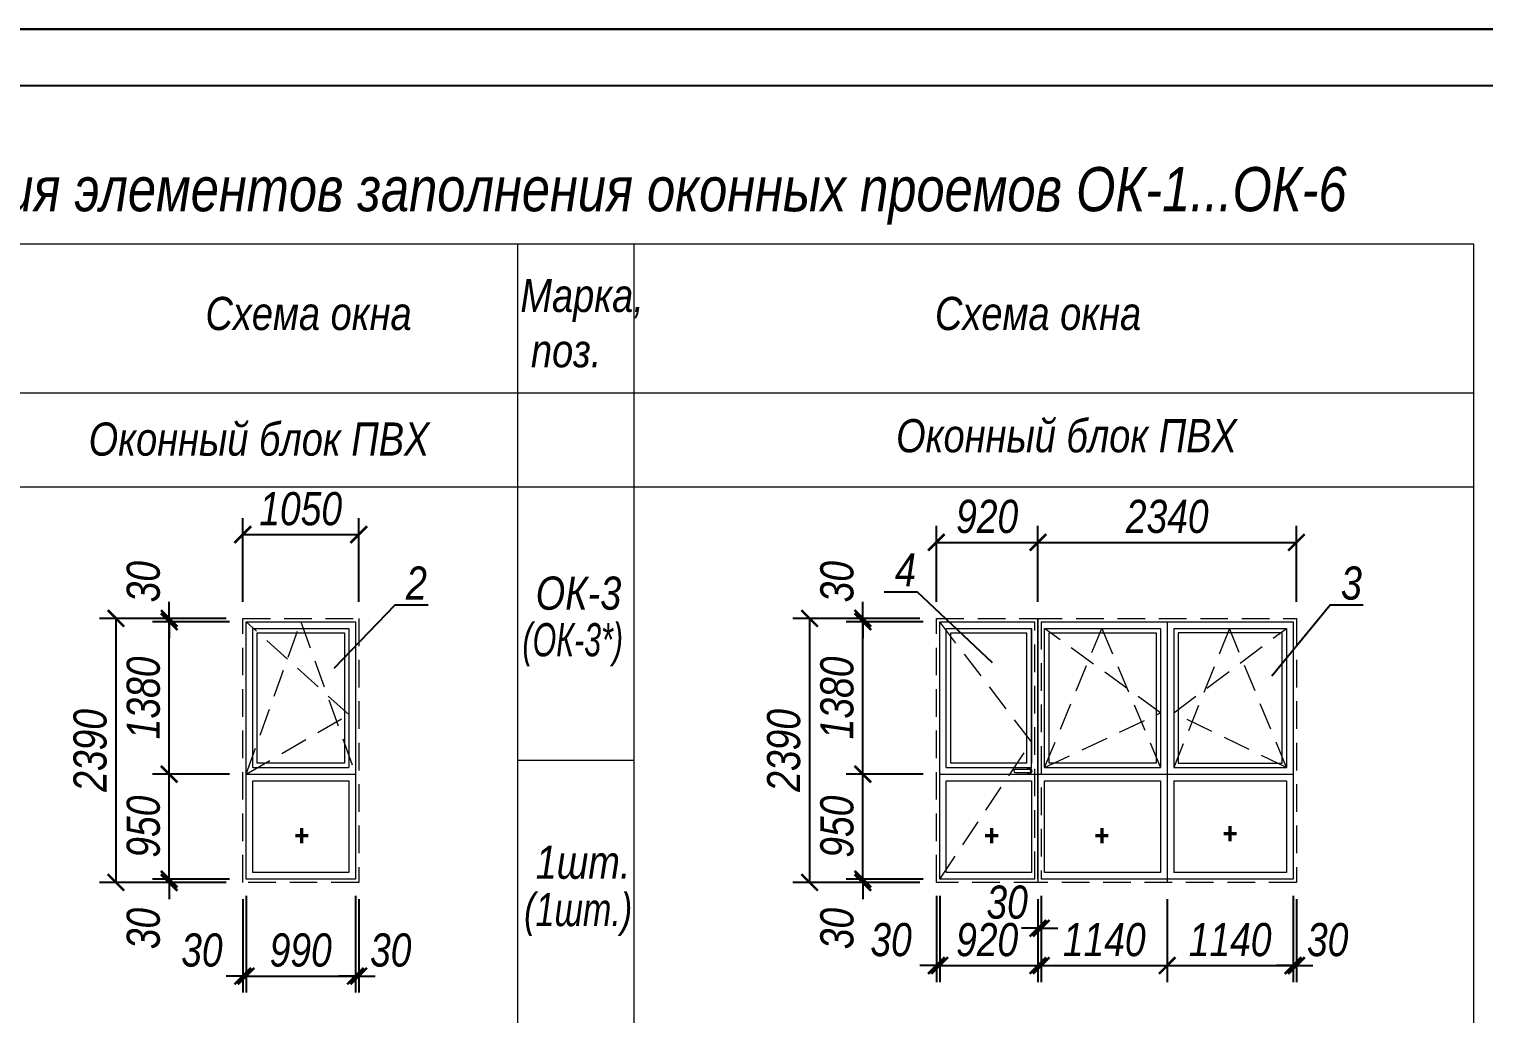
# Model space of a CAD drawing. Header units: millimetres. Extents: x 1582001 to 3303937, y 226471 to 491235.
# Drawn here: x 1675737 to 1688909, y 371443 to 380355 of the extents above; entities that cross this region are included whole.
import ezdxf

# ---------------------------------------------------------------- set-up
doc = ezdxf.new("R2010")
doc.units = ezdxf.units.MM
doc.linetypes.add('DASHED', pattern=[0.75, 0.5, -0.25])
doc.layers.get('Defpoints').update_dxf_attribs({"color": 255, "lineweight": 30})
for name, color, linetype, lineweight in [('Интерьер- Перегородка_Ном_пера__1', 7, 'Continuous', 13), ('Текст-пояснений', 135, 'Continuous', 15), ('тонко', 200, 'Continuous', 13), ('Штриховки', 251, 'Continuous', 20)]:
    doc.layers.add(name, color=color, linetype=linetype, lineweight=lineweight)
doc.layers.add('Формуляр', color=138, linetype='Continuous')
doc.styles.add('Arch-Dim', font='ARIALNI.TTF', dxfattribs={"width": 0.98, "height": 300})
doc.styles.add('STYLE1', font='ARIALNI.TTF', dxfattribs={"height": 300})
doc.dimstyles.new('Aec-Arch-M-100', dxfattribs={"dimscale": 100, "dimtxt": 2.5, "dimasz": 1.5, "dimexe": 1.5, "dimexo": 1.5, "dimgap": 0.8, "dimtad": 1, "dimdec": 0, "dimzin": 3, "dimdsep": 46, "dimtxsty": 'Arch-Dim', "dimblk": 'ARCHTICK', "dimcen": 2.5, "dimazin": 2, "dimtfac": 0.75, "dimtdec": 0, "dimtix": 1, "dimtmove": 1, "dimatfit": 2, "dimfxl": 0, "dimtolj": 1, "dimtzin": 0, "dimarcsym": 0})

# ---------------------------------------------------------------- blocks, each defined once
blk = doc.blocks.new('_ArchTick')
at = {"color": 0, "linetype": 'ByBlock', "const_width": 0.15}
blk.add_lwpolyline([(-0.5, -0.5), (0.5, 0.5)], dxfattribs=at)
blk = doc.blocks.new('*D713')
at = {"color": 0, "lineweight": -2, "ltscale": 2, "transparency": 16777216}
for p, q in [((1677671, 375172), (1677671, 375930)), ((1678721, 375172), (1678721, 375930)), ((1677671, 375780), (1678721, 375780))]:
    blk.add_line(p, q, dxfattribs=at)
at = {"layer": 'Defpoints', "color": 0, "lineweight": -3, "ltscale": 2, "transparency": 16777216}
for p in [(1678721, 375780), (1677671, 375022), (1678721, 375022)]:
    blk.add_point(p, dxfattribs=at)
at = {"color": 0, "lineweight": -2, "ltscale": 2, "transparency": 16777216, "xscale": 150, "yscale": 150, "zscale": 150, "rotation": 180}
blk.add_blockref('_ArchTick', (1677671, 375780), dxfattribs=at)
at = {"color": 0, "lineweight": -2, "ltscale": 2, "transparency": 16777216, "xscale": 150, "yscale": 150, "zscale": 150}
blk.add_blockref('_ArchTick', (1678721, 375780), dxfattribs=at)
at = {"color": 0, "ltscale": 2, "transparency": 16777216, "insert": (1678196, 376013), "char_height": 300, "attachment_point": 5, "style": 'Arch-Dim'}
blk.add_mtext('\\A1;1050', dxfattribs=at)
blk = doc.blocks.new('*D714')
at = {"color": 0, "lineweight": -2, "ltscale": 2, "transparency": 16777216}
for p, q in [((1677521, 375022), (1676373, 375022)), ((1676523, 375022), (1676523, 372632)), ((1677521, 372632), (1676373, 372632))]:
    blk.add_line(p, q, dxfattribs=at)
at = {"layer": 'Defpoints', "color": 0, "lineweight": -3, "ltscale": 2, "transparency": 16777216}
for p in [(1677671, 375022), (1676523, 372632), (1677671, 372632)]:
    blk.add_point(p, dxfattribs=at)
at = {"color": 0, "lineweight": -2, "ltscale": 2, "transparency": 16777216, "xscale": 150, "yscale": 150, "zscale": 150}
for p, rotation in [((1676523, 375022), 90), ((1676523, 372632), 270)]:
    blk.add_blockref('_ArchTick', p, dxfattribs=dict(at, rotation=rotation))
at = {"color": 0, "ltscale": 2, "transparency": 16777216, "insert": (1676290, 373827), "char_height": 300, "attachment_point": 5, "rotation": 90, "style": 'Arch-Dim'}
blk.add_mtext('\\A1;2390', dxfattribs=at)
blk = doc.blocks.new('*D731')
at = {"color": 0, "lineweight": -2, "ltscale": 2, "transparency": 16777216}
for p, q in [((1677005, 372662), (1677005, 372812)), ((1677551, 372662), (1676855, 372662)), ((1677005, 372632), (1677005, 372662)), ((1677521, 372632), (1676855, 372632)), ((1677005, 372632), (1677005, 372482))]:
    blk.add_line(p, q, dxfattribs=at)
at = {"layer": 'Defpoints', "color": 0, "lineweight": -3, "ltscale": 2, "transparency": 16777216}
for p in [(1677005, 372662), (1677701, 372662), (1677671, 372632)]:
    blk.add_point(p, dxfattribs=at)
at = {"color": 0, "lineweight": -2, "ltscale": 2, "transparency": 16777216, "xscale": 150, "yscale": 150, "zscale": 150}
for p, rotation in [((1677005, 372662), 270), ((1677005, 372632), 90)]:
    blk.add_blockref('_ArchTick', p, dxfattribs=dict(at, rotation=rotation))
at = {"color": 0, "ltscale": 2, "transparency": 16777216, "insert": (1676772, 372215), "char_height": 300, "attachment_point": 5, "rotation": 90, "style": 'Arch-Dim'}
blk.add_mtext('\\A1;30', dxfattribs=at)
blk = doc.blocks.new('*D732')
at = {"color": 0, "lineweight": -2, "ltscale": 2, "transparency": 16777216}
for p, q in [((1677551, 373612), (1676855, 373612)), ((1677005, 372662), (1677005, 373612)), ((1677551, 372662), (1676855, 372662))]:
    blk.add_line(p, q, dxfattribs=at)
at = {"layer": 'Defpoints', "color": 0, "lineweight": -3, "ltscale": 2, "transparency": 16777216}
for p in [(1677005, 373612), (1677701, 373612), (1677701, 372662)]:
    blk.add_point(p, dxfattribs=at)
at = {"color": 0, "lineweight": -2, "ltscale": 2, "transparency": 16777216, "xscale": 150, "yscale": 150, "zscale": 150}
for p, rotation in [((1677005, 373612), 90), ((1677005, 372662), 270)]:
    blk.add_blockref('_ArchTick', p, dxfattribs=dict(at, rotation=rotation))
at = {"color": 0, "ltscale": 2, "transparency": 16777216, "insert": (1676772, 373137), "char_height": 300, "attachment_point": 5, "rotation": 90, "style": 'Arch-Dim'}
blk.add_mtext('\\A1;950', dxfattribs=at)
blk = doc.blocks.new('*D733')
at = {"color": 0, "lineweight": -2, "ltscale": 2, "transparency": 16777216}
for p, q in [((1677551, 374992), (1676855, 374992)), ((1677005, 373612), (1677005, 374992)), ((1677551, 373612), (1676855, 373612))]:
    blk.add_line(p, q, dxfattribs=at)
at = {"layer": 'Defpoints', "color": 0, "lineweight": -3, "ltscale": 2, "transparency": 16777216}
for p in [(1677005, 374992), (1677701, 374992), (1677701, 373612)]:
    blk.add_point(p, dxfattribs=at)
at = {"color": 0, "lineweight": -2, "ltscale": 2, "transparency": 16777216, "xscale": 150, "yscale": 150, "zscale": 150}
for p, rotation in [((1677005, 374992), 90), ((1677005, 373612), 270)]:
    blk.add_blockref('_ArchTick', p, dxfattribs=dict(at, rotation=rotation))
at = {"color": 0, "ltscale": 2, "transparency": 16777216, "insert": (1676772, 374302), "char_height": 300, "attachment_point": 5, "rotation": 90, "style": 'Arch-Dim'}
blk.add_mtext('\\A1;1380', dxfattribs=at)
blk = doc.blocks.new('*D734')
at = {"color": 0, "lineweight": -2, "ltscale": 2, "transparency": 16777216}
for p, q in [((1677005, 375022), (1677005, 375172)), ((1677521, 375022), (1676855, 375022)), ((1677005, 374992), (1677005, 375022)), ((1677551, 374992), (1676855, 374992)), ((1677005, 374992), (1677005, 374842))]:
    blk.add_line(p, q, dxfattribs=at)
at = {"layer": 'Defpoints', "color": 0, "lineweight": -3, "ltscale": 2, "transparency": 16777216}
for p in [(1677005, 375022), (1677671, 375022), (1677701, 374992)]:
    blk.add_point(p, dxfattribs=at)
at = {"color": 0, "lineweight": -2, "ltscale": 2, "transparency": 16777216, "xscale": 150, "yscale": 150, "zscale": 150}
for p, rotation in [((1677005, 375022), 270), ((1677005, 374992), 90)]:
    blk.add_blockref('_ArchTick', p, dxfattribs=dict(at, rotation=rotation))
at = {"color": 0, "ltscale": 2, "transparency": 16777216, "insert": (1676772, 375354), "char_height": 300, "attachment_point": 5, "rotation": 90, "style": 'Arch-Dim'}
blk.add_mtext('\\A1;30', dxfattribs=at)
blk = doc.blocks.new('*D735')
at = {"color": 0, "lineweight": -2, "ltscale": 2, "transparency": 16777216}
for p, q in [((1677701, 372512), (1677701, 371635)), ((1677671, 372482), (1677671, 371635)), ((1677671, 371785), (1677521, 371785)), ((1677671, 371785), (1677701, 371785)), ((1677701, 371785), (1677851, 371785))]:
    blk.add_line(p, q, dxfattribs=at)
at = {"layer": 'Defpoints', "color": 0, "lineweight": -3, "ltscale": 2, "transparency": 16777216}
for p in [(1677701, 372662), (1677671, 372632), (1677701, 371785)]:
    blk.add_point(p, dxfattribs=at)
at = {"color": 0, "lineweight": -2, "ltscale": 2, "transparency": 16777216, "xscale": 150, "yscale": 150, "zscale": 150}
blk.add_blockref('_ArchTick', (1677671, 371785), dxfattribs=at)
at = {"color": 0, "lineweight": -2, "ltscale": 2, "transparency": 16777216, "xscale": 150, "yscale": 150, "zscale": 150, "rotation": 180}
blk.add_blockref('_ArchTick', (1677701, 371785), dxfattribs=at)
at = {"color": 0, "ltscale": 2, "transparency": 16777216, "insert": (1677301, 372019), "char_height": 300, "attachment_point": 5, "style": 'Arch-Dim'}
blk.add_mtext('\\A1;30', dxfattribs=at)
blk = doc.blocks.new('*D736')
at = {"color": 0, "lineweight": -2, "ltscale": 2, "transparency": 16777216}
for p, q in [((1677701, 372512), (1677701, 371635)), ((1678691, 372512), (1678691, 371635)), ((1677701, 371785), (1678691, 371785))]:
    blk.add_line(p, q, dxfattribs=at)
at = {"layer": 'Defpoints', "color": 0, "lineweight": -3, "ltscale": 2, "transparency": 16777216}
for p in [(1677701, 372662), (1678691, 372662), (1678691, 371785)]:
    blk.add_point(p, dxfattribs=at)
at = {"color": 0, "lineweight": -2, "ltscale": 2, "transparency": 16777216, "xscale": 150, "yscale": 150, "zscale": 150, "rotation": 180}
blk.add_blockref('_ArchTick', (1677701, 371785), dxfattribs=at)
at = {"color": 0, "lineweight": -2, "ltscale": 2, "transparency": 16777216, "xscale": 150, "yscale": 150, "zscale": 150}
blk.add_blockref('_ArchTick', (1678691, 371785), dxfattribs=at)
at = {"color": 0, "ltscale": 2, "transparency": 16777216, "insert": (1678196, 372019), "char_height": 300, "attachment_point": 5, "style": 'Arch-Dim'}
blk.add_mtext('\\A1;990', dxfattribs=at)
blk = doc.blocks.new('*D737')
at = {"color": 0, "lineweight": -2, "ltscale": 2, "transparency": 16777216}
for p, q in [((1678691, 372512), (1678691, 371635)), ((1678721, 372482), (1678721, 371635)), ((1678691, 371785), (1678541, 371785)), ((1678691, 371785), (1678721, 371785)), ((1678721, 371785), (1678871, 371785))]:
    blk.add_line(p, q, dxfattribs=at)
at = {"layer": 'Defpoints', "color": 0, "lineweight": -3, "ltscale": 2, "transparency": 16777216}
for p in [(1678691, 372662), (1678721, 372632), (1678721, 371785)]:
    blk.add_point(p, dxfattribs=at)
at = {"color": 0, "lineweight": -2, "ltscale": 2, "transparency": 16777216, "xscale": 150, "yscale": 150, "zscale": 150}
blk.add_blockref('_ArchTick', (1678691, 371785), dxfattribs=at)
at = {"color": 0, "lineweight": -2, "ltscale": 2, "transparency": 16777216, "xscale": 150, "yscale": 150, "zscale": 150, "rotation": 180}
blk.add_blockref('_ArchTick', (1678721, 371785), dxfattribs=at)
at = {"color": 0, "ltscale": 2, "transparency": 16777216, "insert": (1679011, 372019), "char_height": 300, "attachment_point": 5, "style": 'Arch-Dim'}
blk.add_mtext('\\A1;30', dxfattribs=at)
blk = doc.blocks.new('*D775')
at = {"color": 0, "lineweight": -2, "ltscale": 2, "transparency": 16777216}
for p, q in [((1684871, 375172), (1684871, 375860)), ((1687211, 375172), (1687211, 375860)), ((1684871, 375710), (1687211, 375710))]:
    blk.add_line(p, q, dxfattribs=at)
at = {"layer": 'Defpoints', "color": 0, "lineweight": -3, "ltscale": 2, "transparency": 16777216}
for p in [(1687211, 375710), (1684871, 375022), (1687211, 375022)]:
    blk.add_point(p, dxfattribs=at)
at = {"color": 0, "lineweight": -2, "ltscale": 2, "transparency": 16777216, "xscale": 150, "yscale": 150, "zscale": 150, "rotation": 180}
blk.add_blockref('_ArchTick', (1684871, 375710), dxfattribs=at)
at = {"color": 0, "lineweight": -2, "ltscale": 2, "transparency": 16777216, "xscale": 150, "yscale": 150, "zscale": 150}
blk.add_blockref('_ArchTick', (1687211, 375710), dxfattribs=at)
at = {"color": 0, "ltscale": 2, "transparency": 16777216, "insert": (1686041, 375943), "char_height": 300, "attachment_point": 5, "style": 'Arch-Dim'}
blk.add_mtext('\\A1;2340', dxfattribs=at)
blk = doc.blocks.new('*D776')
at = {"color": 0, "lineweight": -2, "ltscale": 2, "transparency": 16777216}
for p, q in [((1684901, 372512), (1684901, 372068)), ((1684871, 372482), (1684871, 372068)), ((1684871, 372218), (1684721, 372218)), ((1684871, 372218), (1684901, 372218)), ((1684901, 372218), (1685051, 372218))]:
    blk.add_line(p, q, dxfattribs=at)
at = {"layer": 'Defpoints', "color": 0, "lineweight": -3, "ltscale": 2, "transparency": 16777216}
for p in [(1684901, 372662), (1684871, 372632), (1684901, 372218)]:
    blk.add_point(p, dxfattribs=at)
at = {"color": 0, "lineweight": -2, "ltscale": 2, "transparency": 16777216, "xscale": 150, "yscale": 150, "zscale": 150}
blk.add_blockref('_ArchTick', (1684871, 372218), dxfattribs=at)
at = {"color": 0, "lineweight": -2, "ltscale": 2, "transparency": 16777216, "xscale": 150, "yscale": 150, "zscale": 150, "rotation": 180}
blk.add_blockref('_ArchTick', (1684901, 372218), dxfattribs=at)
at = {"color": 0, "ltscale": 2, "transparency": 16777216, "insert": (1684592, 372452), "char_height": 300, "attachment_point": 5, "style": 'Arch-Dim'}
blk.add_mtext('\\A1;30', dxfattribs=at)
blk = doc.blocks.new('*D777')
at = {"color": 0, "lineweight": -2, "ltscale": 2, "transparency": 16777216}
for p, q in [((1684901, 372512), (1684901, 371730)), ((1686041, 372482), (1686041, 371730)), ((1684901, 371880), (1686041, 371880))]:
    blk.add_line(p, q, dxfattribs=at)
at = {"layer": 'Defpoints', "color": 0, "lineweight": -3, "ltscale": 2, "transparency": 16777216}
for p in [(1684901, 372662), (1686041, 372632), (1686041, 371880)]:
    blk.add_point(p, dxfattribs=at)
at = {"color": 0, "lineweight": -2, "ltscale": 2, "transparency": 16777216, "xscale": 150, "yscale": 150, "zscale": 150, "rotation": 180}
blk.add_blockref('_ArchTick', (1684901, 371880), dxfattribs=at)
at = {"color": 0, "lineweight": -2, "ltscale": 2, "transparency": 16777216, "xscale": 150, "yscale": 150, "zscale": 150}
blk.add_blockref('_ArchTick', (1686041, 371880), dxfattribs=at)
at = {"color": 0, "ltscale": 2, "transparency": 16777216, "insert": (1685471, 372113), "char_height": 300, "attachment_point": 5, "style": 'Arch-Dim'}
blk.add_mtext('\\A1;1140', dxfattribs=at)
blk = doc.blocks.new('*D778')
at = {"color": 0, "lineweight": -2, "ltscale": 2, "transparency": 16777216}
for p, q in [((1687181, 372512), (1687181, 371730)), ((1686041, 372482), (1686041, 371730)), ((1686041, 371880), (1687181, 371880))]:
    blk.add_line(p, q, dxfattribs=at)
at = {"layer": 'Defpoints', "color": 0, "lineweight": -3, "ltscale": 2, "transparency": 16777216}
for p in [(1687181, 372662), (1686041, 372632), (1687181, 371880)]:
    blk.add_point(p, dxfattribs=at)
at = {"color": 0, "lineweight": -2, "ltscale": 2, "transparency": 16777216, "xscale": 150, "yscale": 150, "zscale": 150, "rotation": 180}
blk.add_blockref('_ArchTick', (1686041, 371880), dxfattribs=at)
at = {"color": 0, "lineweight": -2, "ltscale": 2, "transparency": 16777216, "xscale": 150, "yscale": 150, "zscale": 150}
blk.add_blockref('_ArchTick', (1687181, 371880), dxfattribs=at)
at = {"color": 0, "ltscale": 2, "transparency": 16777216, "insert": (1686611, 372113), "char_height": 300, "attachment_point": 5, "style": 'Arch-Dim'}
blk.add_mtext('\\A1;1140', dxfattribs=at)
blk = doc.blocks.new('*D779')
at = {"color": 0, "lineweight": -2, "ltscale": 2, "transparency": 16777216}
for p, q in [((1687181, 372512), (1687181, 371730)), ((1687211, 372482), (1687211, 371730)), ((1687181, 371880), (1687031, 371880)), ((1687181, 371880), (1687211, 371880)), ((1687211, 371880), (1687361, 371880))]:
    blk.add_line(p, q, dxfattribs=at)
at = {"layer": 'Defpoints', "color": 0, "lineweight": -3, "ltscale": 2, "transparency": 16777216}
for p in [(1687181, 372662), (1687211, 372632), (1687211, 371880)]:
    blk.add_point(p, dxfattribs=at)
at = {"color": 0, "lineweight": -2, "ltscale": 2, "transparency": 16777216, "xscale": 150, "yscale": 150, "zscale": 150}
blk.add_blockref('_ArchTick', (1687181, 371880), dxfattribs=at)
at = {"color": 0, "lineweight": -2, "ltscale": 2, "transparency": 16777216, "xscale": 150, "yscale": 150, "zscale": 150, "rotation": 180}
blk.add_blockref('_ArchTick', (1687211, 371880), dxfattribs=at)
at = {"color": 0, "ltscale": 2, "transparency": 16777216, "insert": (1687494, 372113), "char_height": 300, "attachment_point": 5, "style": 'Arch-Dim'}
blk.add_mtext('\\A1;30', dxfattribs=at)
blk = doc.blocks.new('*D780')
at = {"color": 0, "lineweight": -2, "ltscale": 2, "transparency": 16777216}
for p, q in [((1683951, 375172), (1683951, 375860)), ((1684871, 375172), (1684871, 375860)), ((1683951, 375710), (1684871, 375710))]:
    blk.add_line(p, q, dxfattribs=at)
at = {"layer": 'Defpoints', "color": 0, "lineweight": -3, "ltscale": 2, "transparency": 16777216}
for p in [(1684871, 375710), (1683951, 375022), (1684871, 375022)]:
    blk.add_point(p, dxfattribs=at)
at = {"color": 0, "lineweight": -2, "ltscale": 2, "transparency": 16777216, "xscale": 150, "yscale": 150, "zscale": 150, "rotation": 180}
blk.add_blockref('_ArchTick', (1683951, 375710), dxfattribs=at)
at = {"color": 0, "lineweight": -2, "ltscale": 2, "transparency": 16777216, "xscale": 150, "yscale": 150, "zscale": 150}
blk.add_blockref('_ArchTick', (1684871, 375710), dxfattribs=at)
at = {"color": 0, "ltscale": 2, "transparency": 16777216, "insert": (1684411, 375943), "char_height": 300, "attachment_point": 5, "style": 'Arch-Dim'}
blk.add_mtext('\\A1;920', dxfattribs=at)
blk = doc.blocks.new('*D781')
at = {"color": 0, "lineweight": -2, "ltscale": 2, "transparency": 16777216}
for p, q in [((1683801, 375022), (1682653, 375022)), ((1682803, 375022), (1682803, 372632)), ((1683801, 372632), (1682653, 372632))]:
    blk.add_line(p, q, dxfattribs=at)
at = {"layer": 'Defpoints', "color": 0, "lineweight": -3, "ltscale": 2, "transparency": 16777216}
for p in [(1683951, 375022), (1682803, 372632), (1683951, 372632)]:
    blk.add_point(p, dxfattribs=at)
at = {"color": 0, "lineweight": -2, "ltscale": 2, "transparency": 16777216, "xscale": 150, "yscale": 150, "zscale": 150}
for p, rotation in [((1682803, 375022), 90), ((1682803, 372632), 270)]:
    blk.add_blockref('_ArchTick', p, dxfattribs=dict(at, rotation=rotation))
at = {"color": 0, "ltscale": 2, "transparency": 16777216, "insert": (1682570, 373827), "char_height": 300, "attachment_point": 5, "rotation": 90, "style": 'Arch-Dim'}
blk.add_mtext('\\A1;2390', dxfattribs=at)
blk = doc.blocks.new('*D782')
at = {"color": 0, "lineweight": -2, "ltscale": 2, "transparency": 16777216}
for p, q in [((1683285, 372662), (1683285, 372812)), ((1683831, 372662), (1683135, 372662)), ((1683285, 372632), (1683285, 372662)), ((1683801, 372632), (1683135, 372632)), ((1683285, 372632), (1683285, 372482))]:
    blk.add_line(p, q, dxfattribs=at)
at = {"layer": 'Defpoints', "color": 0, "lineweight": -3, "ltscale": 2, "transparency": 16777216}
for p in [(1683285, 372662), (1683981, 372662), (1683951, 372632)]:
    blk.add_point(p, dxfattribs=at)
at = {"color": 0, "lineweight": -2, "ltscale": 2, "transparency": 16777216, "xscale": 150, "yscale": 150, "zscale": 150}
for p, rotation in [((1683285, 372662), 270), ((1683285, 372632), 90)]:
    blk.add_blockref('_ArchTick', p, dxfattribs=dict(at, rotation=rotation))
at = {"color": 0, "ltscale": 2, "transparency": 16777216, "insert": (1683052, 372215), "char_height": 300, "attachment_point": 5, "rotation": 90, "style": 'Arch-Dim'}
blk.add_mtext('\\A1;30', dxfattribs=at)
blk = doc.blocks.new('*D783')
at = {"color": 0, "lineweight": -2, "ltscale": 2, "transparency": 16777216}
for p, q in [((1683831, 373612), (1683135, 373612)), ((1683285, 372662), (1683285, 373612)), ((1683831, 372662), (1683135, 372662))]:
    blk.add_line(p, q, dxfattribs=at)
at = {"layer": 'Defpoints', "color": 0, "lineweight": -3, "ltscale": 2, "transparency": 16777216}
for p in [(1683285, 373612), (1683981, 373612), (1683981, 372662)]:
    blk.add_point(p, dxfattribs=at)
at = {"color": 0, "lineweight": -2, "ltscale": 2, "transparency": 16777216, "xscale": 150, "yscale": 150, "zscale": 150}
for p, rotation in [((1683285, 373612), 90), ((1683285, 372662), 270)]:
    blk.add_blockref('_ArchTick', p, dxfattribs=dict(at, rotation=rotation))
at = {"color": 0, "ltscale": 2, "transparency": 16777216, "insert": (1683052, 373137), "char_height": 300, "attachment_point": 5, "rotation": 90, "style": 'Arch-Dim'}
blk.add_mtext('\\A1;950', dxfattribs=at)
blk = doc.blocks.new('*D784')
at = {"color": 0, "lineweight": -2, "ltscale": 2, "transparency": 16777216}
for p, q in [((1683831, 374992), (1683135, 374992)), ((1683285, 373612), (1683285, 374992)), ((1683831, 373612), (1683135, 373612))]:
    blk.add_line(p, q, dxfattribs=at)
at = {"layer": 'Defpoints', "color": 0, "lineweight": -3, "ltscale": 2, "transparency": 16777216}
for p in [(1683285, 374992), (1683981, 374992), (1683981, 373612)]:
    blk.add_point(p, dxfattribs=at)
at = {"color": 0, "lineweight": -2, "ltscale": 2, "transparency": 16777216, "xscale": 150, "yscale": 150, "zscale": 150}
for p, rotation in [((1683285, 374992), 90), ((1683285, 373612), 270)]:
    blk.add_blockref('_ArchTick', p, dxfattribs=dict(at, rotation=rotation))
at = {"color": 0, "ltscale": 2, "transparency": 16777216, "insert": (1683052, 374302), "char_height": 300, "attachment_point": 5, "rotation": 90, "style": 'Arch-Dim'}
blk.add_mtext('\\A1;1380', dxfattribs=at)
blk = doc.blocks.new('*D785')
at = {"color": 0, "lineweight": -2, "ltscale": 2, "transparency": 16777216}
for p, q in [((1683285, 375022), (1683285, 375172)), ((1683801, 375022), (1683135, 375022)), ((1683285, 374992), (1683285, 375022)), ((1683831, 374992), (1683135, 374992)), ((1683285, 374992), (1683285, 374842))]:
    blk.add_line(p, q, dxfattribs=at)
at = {"layer": 'Defpoints', "color": 0, "lineweight": -3, "ltscale": 2, "transparency": 16777216}
for p in [(1683285, 375022), (1683951, 375022), (1683981, 374992)]:
    blk.add_point(p, dxfattribs=at)
at = {"color": 0, "lineweight": -2, "ltscale": 2, "transparency": 16777216, "xscale": 150, "yscale": 150, "zscale": 150}
for p, rotation in [((1683285, 375022), 270), ((1683285, 374992), 90)]:
    blk.add_blockref('_ArchTick', p, dxfattribs=dict(at, rotation=rotation))
at = {"color": 0, "ltscale": 2, "transparency": 16777216, "insert": (1683052, 375354), "char_height": 300, "attachment_point": 5, "rotation": 90, "style": 'Arch-Dim'}
blk.add_mtext('\\A1;30', dxfattribs=at)
blk = doc.blocks.new('*D786')
at = {"color": 0, "lineweight": -2, "ltscale": 2, "transparency": 16777216}
for p, q in [((1683981, 372512), (1683981, 371730)), ((1683951, 372482), (1683951, 371730)), ((1683951, 371880), (1683801, 371880)), ((1683951, 371880), (1683981, 371880)), ((1683981, 371880), (1684131, 371880))]:
    blk.add_line(p, q, dxfattribs=at)
at = {"layer": 'Defpoints', "color": 0, "lineweight": -3, "ltscale": 2, "transparency": 16777216}
for p in [(1683981, 372662), (1683951, 372632), (1683981, 371880)]:
    blk.add_point(p, dxfattribs=at)
at = {"color": 0, "lineweight": -2, "ltscale": 2, "transparency": 16777216, "xscale": 150, "yscale": 150, "zscale": 150}
blk.add_blockref('_ArchTick', (1683951, 371880), dxfattribs=at)
at = {"color": 0, "lineweight": -2, "ltscale": 2, "transparency": 16777216, "xscale": 150, "yscale": 150, "zscale": 150, "rotation": 180}
blk.add_blockref('_ArchTick', (1683981, 371880), dxfattribs=at)
at = {"color": 0, "ltscale": 2, "transparency": 16777216, "insert": (1683541, 372113), "char_height": 300, "attachment_point": 5, "style": 'Arch-Dim'}
blk.add_mtext('\\A1;30', dxfattribs=at)
blk = doc.blocks.new('*D787')
at = {"color": 0, "lineweight": -2, "ltscale": 2, "transparency": 16777216}
for p, q in [((1683951, 372512), (1683951, 371730)), ((1684871, 372482), (1684871, 371730)), ((1683951, 371880), (1684871, 371880))]:
    blk.add_line(p, q, dxfattribs=at)
at = {"layer": 'Defpoints', "color": 0, "lineweight": -3, "ltscale": 2, "transparency": 16777216}
for p in [(1683951, 372662), (1684871, 372632), (1684871, 371880)]:
    blk.add_point(p, dxfattribs=at)
at = {"color": 0, "lineweight": -2, "ltscale": 2, "transparency": 16777216, "xscale": 150, "yscale": 150, "zscale": 150, "rotation": 180}
blk.add_blockref('_ArchTick', (1683951, 371880), dxfattribs=at)
at = {"color": 0, "lineweight": -2, "ltscale": 2, "transparency": 16777216, "xscale": 150, "yscale": 150, "zscale": 150}
blk.add_blockref('_ArchTick', (1684871, 371880), dxfattribs=at)
at = {"color": 0, "ltscale": 2, "transparency": 16777216, "insert": (1684411, 372113), "char_height": 300, "attachment_point": 5, "style": 'Arch-Dim'}
blk.add_mtext('\\A1;920', dxfattribs=at)

msp = doc.modelspace()

# ---------------------------------------------------------------- linework, layer by layer
at = {"ltscale": 2}
for p in [(1683479.2, 375263.7), (1684457.9, 374620.7)]:
    msp.add_line(p, (1683776.8, 375263.7), dxfattribs=at)
for points in [[(1678499, 374571), (1679051.2, 375144), (1679348.8, 375144)], [(1686989.1, 374501), (1687516.3, 375144), (1687813.9, 375144)]]:
    msp.add_lwpolyline(points, dxfattribs=at)
at = {"const_width": 30}
for points in [[(1678146.4, 373056), (1678264.3, 373056)], [(1678205.3, 373124.9), (1678205.3, 373064)], [(1678205.3, 372987.1), (1678205.3, 373048)], [(1684392.9, 373056), (1684510.8, 373056)], [(1684451.9, 373124.9), (1684451.9, 373064)], [(1684451.9, 372987.1), (1684451.9, 373048)], [(1685390.9, 373056), (1685508.7, 373056)], [(1685449.8, 373124.9), (1685449.8, 373064)], [(1685449.8, 372987.1), (1685449.8, 373048)], [(1686551, 373073.5), (1686668.9, 373073.5)], [(1686610, 373142.4), (1686610, 373081.5)], [(1686610, 373004.6), (1686610, 373065.5)]]:
    msp.add_lwpolyline(points, dxfattribs=at)
at = {"layer": 'Интерьер- Перегородка_Ном_пера__1'}
for p, q in [((1684871.2, 375021.7), (1684871.2, 372631.7)), ((1678631.2, 374931.7), (1678631.2, 373671.7)), ((1683981.2, 372661.7), (1683981.2, 374991.7)), ((1683981.2, 374991.7), (1684841.2, 374991.7)), ((1684041.2, 373671.7), (1684041.2, 374931.7)), ((1684041.2, 374931.7), (1684811.2, 374931.7)), ((1684081.2, 374891.7), (1684771.2, 374891.7)), ((1684081.2, 373711.7), (1684081.2, 374891.7)), ((1684771.2, 373711.7), (1684771.2, 374891.7)), ((1684811.2, 374931.7), (1684811.2, 373711.7)), ((1684811.2, 373671.7), (1684811.2, 374931.7)), ((1685981.2, 374931.7), (1685981.2, 373671.7)), ((1686041.2, 374991.7), (1686041.2, 372631.7)), ((1686101.2, 374931.7), (1686101.2, 373671.7)), ((1684771.2, 373711.7), (1684081.2, 373711.7)), ((1677701.2, 373611.7), (1678691.2, 373611.7)), ((1677761.2, 373671.7), (1678631.2, 373671.7)), ((1683981.2, 373611.7), (1684871.2, 373611.7)), ((1684041.2, 373671.7), (1684811.2, 373671.7)), ((1684871.2, 373611.7), (1687181.2, 373611.7)), ((1684931.2, 373671.7), (1685981.2, 373671.7)), ((1686101.2, 373671.7), (1687121.2, 373671.7)), ((1677761.2, 373551.7), (1678631.2, 373551.7)), ((1678631.2, 373551.7), (1678631.2, 372721.7)), ((1684041.2, 373551.7), (1684811.2, 373551.7)), ((1684811.2, 373551.7), (1684811.2, 372721.7)), ((1684931.2, 373551.7), (1685981.2, 373551.7)), ((1685981.2, 373551.7), (1685981.2, 372721.7)), ((1686101.2, 373551.7), (1687121.2, 373551.7)), ((1686101.2, 373551.7), (1686101.2, 372721.7)), ((1684841.2, 372661.7), (1683981.2, 372661.7))]:
    msp.add_line(p, q, dxfattribs=at)
for points in [[(1684871.2, 372661.7), (1684871.2, 375021.7)], [(1677761.2, 373671.7), (1677761.2, 374931.7), (1678631.2, 374931.7)], [(1684041.2, 373671.7), (1684041.2, 374931.7), (1684811.2, 374931.7)], [(1684901.2, 374991.7), (1687181.2, 374991.7), (1687181.2, 372661.7), (1684901.2, 372661.7)], [(1684931.2, 373671.7), (1684931.2, 374931.7), (1685981.2, 374931.7)], [(1686101.2, 374931.7), (1687121.2, 374931.7), (1687121.2, 373671.7)], [(1678631.2, 372721.7), (1677761.2, 372721.7), (1677761.2, 373551.7)], [(1684811.2, 372721.7), (1684041.2, 372721.7), (1684041.2, 373551.7)], [(1685981.2, 372721.7), (1684931.2, 372721.7), (1684931.2, 373551.7)], [(1687121.2, 373551.7), (1687121.2, 372721.7), (1686101.2, 372721.7)]]:
    msp.add_lwpolyline(points, dxfattribs=at)
for points in [[(1677701.2, 374991.7), (1678691.2, 374991.7), (1678691.2, 372661.7), (1677701.2, 372661.7)], [(1677801.2, 374891.7), (1678591.2, 374891.7), (1678591.2, 373711.7), (1677801.2, 373711.7)], [(1684971.2, 374891.7), (1685941.2, 374891.7), (1685941.2, 373711.7), (1684971.2, 373711.7)], [(1687081.2, 374891.7), (1686141.2, 374891.7), (1686141.2, 373711.7), (1687081.2, 373711.7)]]:
    msp.add_lwpolyline(points, close=True, dxfattribs=at)
at = {"layer": 'Текст-пояснений', "color": 0, "linetype": 'ByBlock'}
for p, q in [((1688816.3, 378409.5), (1674606, 378409.5)), ((1680160.6, 362595.5), (1680160.6, 378409.5)), ((1681211.2, 378409.5), (1681211.2, 362595.5)), ((1688816.3, 362595.5), (1688816.3, 378409.5)), ((1688816.3, 377059.6), (1668000.8, 377059.6)), ((1688816.3, 376209.6), (1674606, 376209.6)), ((1681211.2, 373735.8), (1680160.6, 373735.8))]:
    msp.add_line(p, q, dxfattribs=at)
at = {"layer": 'тонко', "color": 0}
for p, q in [((1684667.2, 373656.3), (1684792.2, 373656.3)), ((1684667.2, 373626.3), (1684792.2, 373626.3))]:
    msp.add_line(p, q, dxfattribs=at)
for centre, radius, start, end in [((1684667.2, 373641.3), 15, 90, 270), ((1684792.2, 373641.3), 25, 216.8699, 143.1301), ((1684792.2, 373641.3), 15, 270, 90)]:
    msp.add_arc(centre, radius, start, end, dxfattribs=at)
at = {"layer": 'Формуляр', "color": 0}
for points in [[(1666000.8, 410054.8), (1708000.7, 410054.8), (1708000.7, 380354.9), (1666000.8, 380354.9)], [(1666000.8, 380354.9), (1708000.7, 380354.9), (1708000.7, 350654.9), (1666000.8, 350654.9)], [(1666000.8, 380354.9), (1708000.7, 380354.9), (1708000.7, 350654.9), (1666000.8, 350654.9)], [(1668000.8, 351154.9), (1668000.8, 379844.8), (1707500.7, 379844.8), (1707500.7, 351154.9)], [(1668000.8, 351154.9), (1668000.8, 379844.8), (1707500.7, 379844.8), (1707500.7, 351154.9)]]:
    msp.add_lwpolyline(points, close=True, dxfattribs=at)
at = {"layer": 'Штриховки', "linetype": 'DASHED', "ltscale": 500}
msp.add_lwpolyline([(1677671.2, 375021.7), (1678721.2, 375021.7), (1678721.2, 372631.7), (1677671.2, 372631.7)], close=True, dxfattribs=at)
for points in [[(1684901.2, 372631.7), (1683951.2, 372631.7), (1683951.2, 375021.7), (1684901.2, 375021.7)], [(1684841.2, 375021.7), (1687211.2, 375021.7), (1687211.2, 372631.7), (1684841.2, 372631.7)], [(1677701.2, 373611.7), (1678631.2, 374151.4), (1677701.2, 374991.7)], [(1677701.2, 373611.7), (1678196.2, 374991.7), (1678691.2, 373611.7)], [(1683981.2, 372661.7), (1684811.2, 373904.6), (1683981.2, 374991.7)], [(1684841.2, 372661.7), (1684841.2, 374991.7)], [(1684901.2, 374991.7), (1684901.2, 372661.7)], [(1684931.2, 373671.7), (1685981.2, 374166.7), (1684931.2, 374931.7)], [(1684931.2, 373671.7), (1685448.7, 374931.7), (1685981.2, 373671.7)], [(1687121.2, 373671.7), (1686101.2, 374166.7), (1687121.2, 374931.7)], [(1687121.2, 373671.7), (1686603.7, 374931.7), (1686101.2, 373671.7)]]:
    msp.add_lwpolyline(points, dxfattribs=at)

# ---------------------------------------------------------------- texts
at = {"ltscale": 2, "style": 'STYLE1'}
for s, insert, char_height, width, attachment_point in [('Схемы расположения элементов заполнения оконных проемов ОК-1...ОК-6', (1679501.7, 379106.5), 400, 17282.723, 2), ('Марка,\\P поз.', (1680184.9, 378094.6), 300, 11405.022, 1), ('Схема окна', (1677333.5, 377931.4), 300, 11405.022, 1), ('Схема окна', (1683938.7, 377931.4), 300, 11405.022, 1), ('Оконный блок ПВХ', (1676275.9, 376794.8), 300, 11405.022, 1), ('Оконный блок ПВХ', (1683586.4, 376825.3), 300, 11405.022, 1), ('4', (1683576, 375611.6), 300, 11405.022, 1), ('2', (1679148, 375491.9), 300, 11405.022, 1), ('ОК-3', (1680323.1, 375400.4), 300, 11405.022, 1), ('3', (1687613.1, 375491.9), 300, 11405.022, 1), ('{\\W0.8;(ОК-3*)}', (1680203.9, 374978.9), 300, 11405.022, 1), ('1шт.', (1680323.1, 372965.1), 300, 11405.022, 1), ('{\\W0.9;(1шт.)}', (1680218.9, 372536.8), 300, 11405.022, 1)]:
    msp.add_mtext(s, dxfattribs=dict(at, insert=insert, char_height=char_height, width=width, attachment_point=attachment_point))

# ---------------------------------------------------------------- dimensions: what is measured, and where the dimension line sits
at = {"ltscale": 2}
for base, p1, p2, picture, middle in [((1678721.2, 375780.3), (1677671.2, 375021.7), (1678721.2, 375021.7), '*D713', (1678196.2, 376013.5)), ((1684871.2, 375710.3), (1683951.2, 375021.7), (1684871.2, 375021.7), '*D780', (1684411.2, 375943.5)), ((1687211.2, 375710.3), (1684871.2, 375021.7), (1687211.2, 375021.7), '*D775', (1686041.2, 375943.5)), ((1678691.2, 371785.3), (1677701.2, 372661.7), (1678691.2, 372661.7), '*D736', (1678196.2, 372018.5)), ((1684871.2, 371880.3), (1683951.2, 372661.7), (1684871.2, 372631.7), '*D787', (1684411.2, 372113.5)), ((1686041.2, 371880.3), (1684901.2, 372661.7), (1686041.2, 372631.7), '*D777', (1685471.2, 372113.5)), ((1687181.2, 371880.3), (1686041.2, 372631.7), (1687181.2, 372661.7), '*D778', (1686611.2, 372113.5))]:
    dim = msp.add_linear_dim(base=base, p1=p1, p2=p2, dimstyle='Aec-Arch-M-100', override={"dimscale": 100}, dxfattribs=at)
    dim.commit()
    dim.dimension.update_dxf_attribs({"geometry": picture, "text_midpoint": middle})
for base, p1, p2, picture, middle in [((1677004.9, 375021.7), (1677701.2, 374991.7), (1677671.2, 375021.7), '*D734', (1677004.9, 375353.5)), ((1683285, 375021.7), (1683981.2, 374991.7), (1683951.2, 375021.7), '*D785', (1683285, 375353.5)), ((1677004.9, 372661.7), (1677671.2, 372631.7), (1677701.2, 372661.7), '*D731', (1677004.9, 372215.3)), ((1683285, 372661.7), (1683951.2, 372631.7), (1683981.2, 372661.7), '*D782', (1683285, 372215.3))]:
    dim = msp.add_linear_dim(base=base, p1=p1, p2=p2, angle=90, dimstyle='Aec-Arch-M-100', override={"dimscale": 100}, dxfattribs=at)
    dim.commit()
    dim.dimension.update_dxf_attribs({"geometry": picture, "text_midpoint": middle, "dimtype": 160})
for base, p1, p2, picture, middle in [((1676523, 372631.7), (1677671.2, 375021.7), (1677671.2, 372631.7), '*D714', (1676289.8, 373826.7)), ((1677004.9, 374991.7), (1677701.2, 373611.7), (1677701.2, 374991.7), '*D733', (1676771.8, 374301.7)), ((1682803, 372631.7), (1683951.2, 375021.7), (1683951.2, 372631.7), '*D781', (1682569.8, 373826.7)), ((1683285, 374991.7), (1683981.2, 373611.7), (1683981.2, 374991.7), '*D784', (1683051.8, 374301.7)), ((1677004.9, 373611.7), (1677701.2, 372661.7), (1677701.2, 373611.7), '*D732', (1676771.8, 373136.7)), ((1683285, 373611.7), (1683981.2, 372661.7), (1683981.2, 373611.7), '*D783', (1683051.8, 373136.7))]:
    dim = msp.add_linear_dim(base=base, p1=p1, p2=p2, angle=90, dimstyle='Aec-Arch-M-100', override={"dimscale": 100}, dxfattribs=at)
    dim.commit()
    dim.dimension.update_dxf_attribs({"geometry": picture, "text_midpoint": middle})
for base, p1, p2, picture, middle in [((1677701.2, 371785.3), (1677671.2, 372631.7), (1677701.2, 372661.7), '*D735', (1677300.7, 371785.3)), ((1678721.2, 371785.3), (1678691.2, 372661.7), (1678721.2, 372631.7), '*D737', (1679010.6, 371785.3)), ((1683981.2, 371880.3), (1683951.2, 372631.7), (1683981.2, 372661.7), '*D786', (1683540.8, 371880.3)), ((1684901.2, 372218.3), (1684871.2, 372631.7), (1684901.2, 372661.7), '*D776', (1684592, 372218.3)), ((1687211.2, 371880.3), (1687181.2, 372661.7), (1687211.2, 372631.7), '*D779', (1687494.2, 371880.3))]:
    dim = msp.add_linear_dim(base=base, p1=p1, p2=p2, dimstyle='Aec-Arch-M-100', override={"dimscale": 100}, dxfattribs=at)
    dim.commit()
    dim.dimension.update_dxf_attribs({"geometry": picture, "text_midpoint": middle, "dimtype": 160})

doc.saveas('drawing.dxf')
